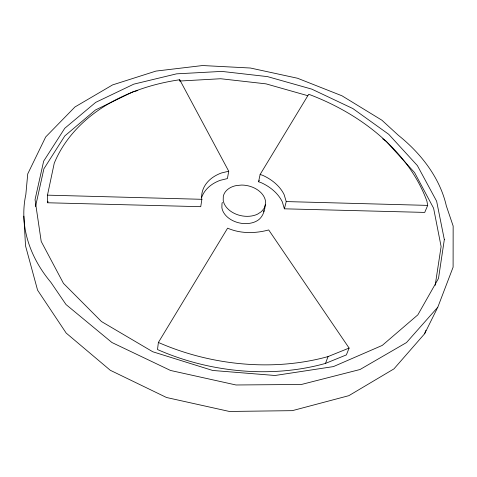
<?xml version="1.0" encoding="UTF-8"?>
<svg xmlns="http://www.w3.org/2000/svg" width="477" height="477" viewBox="0 0 477 477"><rect width="100%" height="100%" fill="white"/><g stroke="black" fill="none" stroke-linecap="round" stroke-linejoin="round"><path stroke-width="0.72" d="M179.567 81.102L179.716 79.754A195.582 141.216 11.6 0 0 54.241 163.229L47.479 195.153L47.688 202.773L200.739 206.684L201.884 199.308L201.634 198.182A43.002 30.719 11.6 0 1 221.435 172.984L228.733 171.225L179.716 79.754M158.388 342.45L157.505 349.546A193.853 141.067 11.6 0 0 325.505 363.396L346.38 354.894L349.104 348.067L268.706 229.95C255.249 233.587 240.551 233.813 227.612 228.161L158.388 342.45A195.582 141.216 11.6 0 0 328.051 356.575L349.104 348.067M435.191 285.341L441.106 246.549L433.599 208.222L414.596 172.62L386.251 141.395L382.697 138.819M228.733 171.225L227.404 178.577L220.165 180.348A42.632 30.701 11.6 0 0 201.628 197.597M47.688 202.773L47.992 201.324M258.552 181.755L260.138 174.457L308.708 94.261A195.582 141.216 11.6 0 1 426.909 201.175L427.708 205.39L424.733 212.408L284.387 208.819L282.318 201.896A42.632 30.701 11.6 0 0 261.152 182.655L258.552 181.755L259.321 180.485M35.513 206.577L43.89 168.816L64.812 135.915L95.495 109.954L133.292 91.65L137.829 90.541M222.336 202.379A21.304 15.336 11.6 0 0 221.984 203.667L221.877 207.71A21.304 15.336 11.6 0 0 234.672 221.495A21.304 15.336 11.6 0 0 255.833 221.471C263.715 217.923 265.564 208.318 265.397 200.537A21.495 15.347 11.6 0 0 241.696 185.058L236.401 185.541A21.495 15.347 11.6 0 0 223.302 196.327L223.2 200.37A21.495 15.347 11.6 0 0 236.127 214.191A21.495 15.347 11.6 0 0 257.467 214.197L261.384 211.663L264.115 208.377L265.48 204.579M284.387 208.819L286.236 201.58L284.137 194.646A43.002 30.719 11.6 0 0 262.761 175.357L260.138 174.457M325.505 363.396L328.051 356.575M437.82 307.17L453.102 267.168L453.15 226.032L446.329 205.891A159.521 112.19 14.5 0 0 398.355 135.295L381.916 120.222L341.985 95.805L297.511 78.24L250.413 68.02L202.57 65.54L155.919 71.097L112.584 84.906L74.949 106.973L45.703 136.941L27.732 173.908L25.836 194.568A166.24 121.754 8.2 0 0 50.89 282.348L66.005 304.529L111.922 342.51L170.504 370.462L236.008 384.981L301.44 384.468L360.028 369.514L406.505 342.558L437.82 307.17L424.613 333.763L393.942 368.888L348.848 395.671L292.312 410.661L229.389 411.46L166.515 397.502L110.294 370.283L66.19 333.083L37.576 290.165L25.531 245.846L23.85 216.147M424.613 333.763L425.931 330.34M180.175 81.007L220.66 78.735L266.035 83.863L307.85 95.716M47.479 195.153L201.884 199.308M286.236 201.58L427.708 205.39M263.769 210.429L263.793 211.854M444.325 239.591L438.494 278.443L417.84 314.856L382.262 345.408L333.423 366.598L275.044 375.488L212.664 370.462L152.753 351.758L101.47 321.54L63.465 283.38L41.207 241.428L35.042 199.624L43.657 161.154L64.765 128.277L95.692 102.376L133.781 84.155L176.55 73.846L221.793 71.407L267.508 76.618L311.815 89.145L352.855 108.559L388.725 134.305L417.369 165.573L436.634 201.216L444.325 239.591"/></g></svg>
